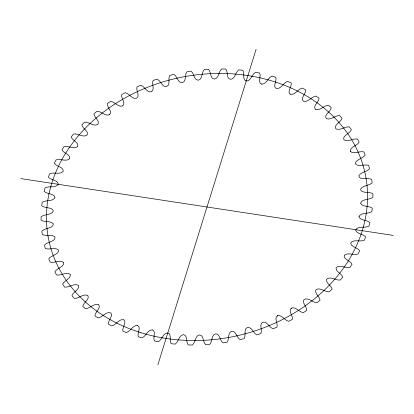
<?xml version="1.0" encoding="UTF-8"?>
<svg xmlns="http://www.w3.org/2000/svg" width="414" height="414" viewBox="0 0 414 414"><rect width="100%" height="100%" fill="white"/><g stroke="black" fill="none" stroke-linecap="round" stroke-linejoin="round"><path stroke-width="0.62" d="M360.672 203.233C362.053 207.274 369.267 205.51 372.264 208.18A167.023 136.651 -11.6 0 1 371.839 211.673C368.139 214.09 361.432 212.454 359.114 216.155M350.347 151.182C352.785 154.738 359.818 150.675 363.906 151.943A167.023 136.651 -11.6 0 1 365.22 155.172C362.674 158.526 356.894 159.095 355.295 162.981C356.459 167.83 364.931 163.613 368.677 165.476A167.023 136.651 -11.6 0 1 369.567 168.824C366.664 171.97 360.791 172.033 358.793 175.821C359.564 180.846 368.212 177.213 371.684 179.459A167.023 136.651 -11.6 0 1 372.139 182.895C368.957 185.87 362.757 185.281 360.604 189.131C360.708 193.793 369.567 191.309 372.879 193.747A167.023 136.651 -11.6 0 1 372.9 197.235C369.681 200.04 361.774 198.787 360.677 203.108M54.912 197.716C52.625 201.846 45.788 199.739 42.161 202.327A167.023 136.651 -11.6 0 0 41.736 205.82C44.898 208.444 52.609 206.969 53.318 210.985C51.817 215.239 44.479 213.95 41.1 216.765A167.023 136.651 -11.6 0 0 41.121 220.253C44.696 222.484 50.643 220.481 53.323 223.808C53.473 228.694 44.888 227.829 41.861 231.105A167.023 136.651 -11.6 0 0 42.316 234.541C46.151 236.461 52.019 233.869 55.026 237.041C55.688 241.869 46.875 241.75 44.433 245.176A167.023 136.651 -11.6 0 0 45.323 248.524C49.37 250.118 55.098 246.946 58.405 249.942C59.595 254.553 50.798 255.272 48.78 258.828A167.023 136.651 -11.6 0 0 50.094 262.057C54.141 263.521 60.61 259.097 63.596 262.704M359.026 216.631C359.844 220.766 367.218 219.674 369.831 222.597A167.023 136.651 -11.6 0 1 368.977 226.07C365.138 228.45 357.168 225.402 355.631 230.324C356.909 233.972 363.099 233.853 365.619 236.844A167.023 136.651 -11.6 0 1 364.336 240.249C360.289 242.185 352.697 238.764 350.658 243.261C351.305 247.215 357.598 247.474 359.668 250.765A167.023 136.651 -11.6 0 1 357.975 254.072C353.81 255.36 347.569 252.276 344.495 255.19M359.078 216.346L359.047 216.501M54.953 197.499C54.612 193.504 46.989 194.311 44.169 191.403A167.023 136.651 -11.6 0 1 45.022 187.93C48.899 185.674 55.476 188.329 58.183 184.427M58.265 184.147C58.183 180.168 50.808 180.256 48.381 177.156A167.023 136.651 -11.6 0 1 49.664 173.751C53.737 171.862 59.958 174.998 63.068 171.412M157.894 364.729L256.106 49.271M63.176 171.168C63.782 167.09 56.382 166.661 54.332 163.235A167.023 136.651 -11.6 0 1 56.025 159.928C60.201 158.422 66.375 162.065 69.573 158.697M344.344 255.454C342.575 258.652 350.637 261.006 352.045 264.21A167.023 136.651 -11.6 0 1 349.959 267.372C345.586 268.603 339.066 263.827 336.023 268.055C335.764 271.915 341.617 273.457 342.833 277.023A167.023 136.651 -11.6 0 1 340.375 280.014C335.956 280.801 329.886 275.605 326.584 279.424C325.668 283.207 331.402 285.412 332.131 289.07A167.023 136.651 -11.6 0 1 329.332 291.854C324.892 292.237 319.567 286.576 315.825 290.033C314.304 293.366 319.774 296.595 320.058 300.217A167.023 136.651 -11.6 0 1 316.948 302.769C312.492 302.769 307.938 296.548 303.809 299.814C302.039 303.007 306.888 306.696 306.748 310.345A167.023 136.651 -11.6 0 1 303.358 312.632C299.063 312.192 295.472 306.044 291.135 308.27M69.692 158.49C70.789 154.562 63.554 153.377 61.955 149.79A167.023 136.651 -11.6 0 1 64.041 146.628C68.362 145.464 73.925 149.692 77.558 146.572M77.682 146.406C79.302 142.519 72.207 140.631 71.167 136.977A167.023 136.651 -11.6 0 1 73.625 133.986C77.992 133.21 83.095 137.909 86.961 135.109M87.152 134.897C89.082 131.191 82.443 128.63 81.868 124.93A167.023 136.651 -11.6 0 1 84.668 122.146C89.036 121.763 93.631 126.901 97.678 124.433M97.895 124.241C100.312 121.162 94.118 117.385 93.942 113.783A167.023 136.651 -11.6 0 1 97.052 111.231C101.378 111.247 105.399 116.795 109.596 114.662M109.627 114.642C112.981 111.63 106.843 107.433 107.252 103.655A167.023 136.651 -11.6 0 1 110.641 101.368C114.864 101.792 118.218 107.593 122.518 105.943M291.42 308.099C287.771 310.743 293.159 315.644 292.346 319.339A167.023 136.651 -11.6 0 1 288.713 321.336C284.584 320.483 281.768 314.21 277.344 315.83M122.642 105.865C126.26 103.2 120.779 98.32 121.654 94.661A167.023 136.651 -11.6 0 1 125.287 92.664C129.365 93.476 132.03 99.536 136.387 98.304M277.509 315.747C273.602 318.019 278.255 323.494 277.007 327.107A167.023 136.651 -11.6 0 1 273.173 328.788C269.095 327.5 266.999 320.71 262.44 322.361C259.035 324.447 262.46 330.077 260.903 333.555A167.023 136.651 -11.6 0 1 256.908 334.905C253.14 333.265 251.852 326.568 247.427 327.438C243.349 328.928 246.242 335.309 244.208 338.616A167.023 136.651 -11.6 0 1 240.099 339.625C236.554 337.581 236.197 330.977 231.799 331.283C227.421 332.323 229.563 339.087 227.1 342.233A167.023 136.651 -11.6 0 1 222.923 342.89C219.679 340.525 220.119 333.684 215.678 333.813C211.202 334.781 212.641 341.436 209.779 344.37A167.023 136.651 -11.6 0 1 205.572 344.665C202.663 342.011 203.978 335.19 199.574 334.931C195.134 335.371 195.646 342.233 192.422 345.002A167.023 136.651 -11.6 0 1 188.241 344.929C185.72 342.093 187.889 335.423 183.588 334.647C178.915 334.864 178.744 341.716 175.231 344.127A167.023 136.651 -11.6 0 1 171.111 343.687C168.964 340.458 171.965 333.891 167.748 332.959C163.116 332.913 162.19 339.584 158.381 341.741A167.023 136.651 -11.6 0 1 154.375 340.945C152.704 337.576 156.42 331.107 152.373 329.88M136.76 98.118C140.196 95.789 135.771 90.366 136.993 86.893A167.023 136.651 -11.6 0 1 140.827 85.212C144.688 86.386 146.903 92.922 151.172 91.794M277.209 315.898L277.644 315.68M151.452 91.685C155.214 89.517 151.4 83.84 153.097 80.445A167.023 136.651 -11.6 0 1 157.092 79.095C160.834 80.59 162.06 87.52 166.609 86.552C170.806 84.886 167.665 78.624 169.792 75.384A167.023 136.651 -11.6 0 1 173.901 74.375C177.383 76.223 177.751 83.173 182.274 82.702C186.73 81.475 184.375 74.815 186.9 71.767A167.023 136.651 -11.6 0 1 191.077 71.11C194.29 73.278 193.783 80.378 198.358 80.181C202.85 79.219 201.354 72.455 204.221 69.63A167.023 136.651 -11.6 0 1 208.428 69.335C211.326 71.803 209.919 78.8 214.426 79.069C219.058 78.51 218.369 71.57 221.578 68.998A167.023 136.651 -11.6 0 1 225.759 69.071C228.321 71.813 226.013 78.655 230.448 79.353C235.157 79.152 235.261 72.171 238.769 69.873A167.023 136.651 -11.6 0 1 242.889 70.313C245.083 73.314 241.911 79.83 246.18 81.03C250.956 81.242 251.826 74.246 255.619 72.259A167.023 136.651 -11.6 0 1 259.625 73.055C261.477 76.155 257.306 82.857 261.658 84.125M20.7 178.579L393.3 235.421M152.305 329.865C147.669 329.704 146.023 336.106 142.069 337.886A167.023 136.651 -11.6 0 1 138.219 336.732C136.936 333.213 141.51 327.267 137.671 325.482M261.591 84.109C266.331 84.575 267.925 77.785 271.931 76.114A167.023 136.651 -11.6 0 1 275.781 77.268C277.271 80.544 272.117 87.018 276.531 88.591C281.158 89.041 283.383 82.784 287.533 81.408A167.023 136.651 -11.6 0 1 291.187 82.898C292.18 86.391 286.669 91.825 290.209 94.185M137.603 325.456C133.127 324.767 130.622 331.133 126.467 332.592A167.023 136.651 -11.6 0 1 122.813 331.102C122.037 327.479 127.046 322.175 123.853 319.841M290.24 94.201C294.928 95.546 297.894 89.01 302.256 88.073A167.023 136.651 -11.6 0 1 305.667 89.885C306.35 93.419 299.612 98.832 303.607 101.321C308.145 102.377 311.525 96.721 315.934 96.043A167.023 136.651 -11.6 0 1 319.07 98.159C319.065 102.004 312.767 105.741 315.245 109.182M123.729 319.784C119.216 318.568 116.163 324.804 111.744 325.927A167.023 136.651 -11.6 0 1 108.333 324.115C108.095 320.436 113.296 315.866 110.983 313.036C106.522 310.8 102.548 317.357 98.066 317.957A167.023 136.651 -11.6 0 1 94.93 315.841C94.997 312.047 101.166 308.135 98.78 304.839M315.328 109.244C319.732 111.371 323.908 105.379 328.416 105.234A167.023 136.651 -11.6 0 1 331.241 107.624C330.967 111.402 323.298 115.216 326.372 118.616C330.657 120.515 335.081 115.413 339.568 115.532A167.023 136.651 -11.6 0 1 342.052 118.181C341.348 121.949 333.141 125.1 335.93 128.852C340.06 130.917 344.821 126.368 349.266 126.839A167.023 136.651 -11.6 0 1 351.388 129.711C350.203 133.505 341.773 135.725 344.018 139.901C347.931 142.271 353.044 138.178 357.411 139.021A167.023 136.651 -11.6 0 1 359.135 142.085C357.489 145.733 349.271 147.136 350.498 151.498M98.646 304.74C94.552 302.805 90.004 308.446 85.584 308.766A167.023 136.651 -11.6 0 1 82.759 306.376C83.261 302.562 89.895 299.281 87.944 295.679M87.727 295.472C83.468 293.464 78.939 298.525 74.432 298.468A167.023 136.651 -11.6 0 1 71.948 295.819C72.745 292.108 80.295 289.127 78.303 285.422M78.22 285.318C74.344 282.928 69.164 287.606 64.734 287.161A167.023 136.651 -11.6 0 1 62.612 284.289C63.911 280.599 71.301 278.601 70.282 274.549M70.209 274.446C66.882 271.377 60.899 275.879 56.589 274.979A167.023 136.651 -11.6 0 1 54.865 271.915C56.537 268.298 64.33 266.978 63.611 262.73M140.9 332.69A161.636 132.242 -11.6 0 0 366.763 183.257A161.636 132.242 -11.6 0 0 113.338 105.047A161.636 132.242 -11.6 0 0 140.9 332.69"/></g></svg>
